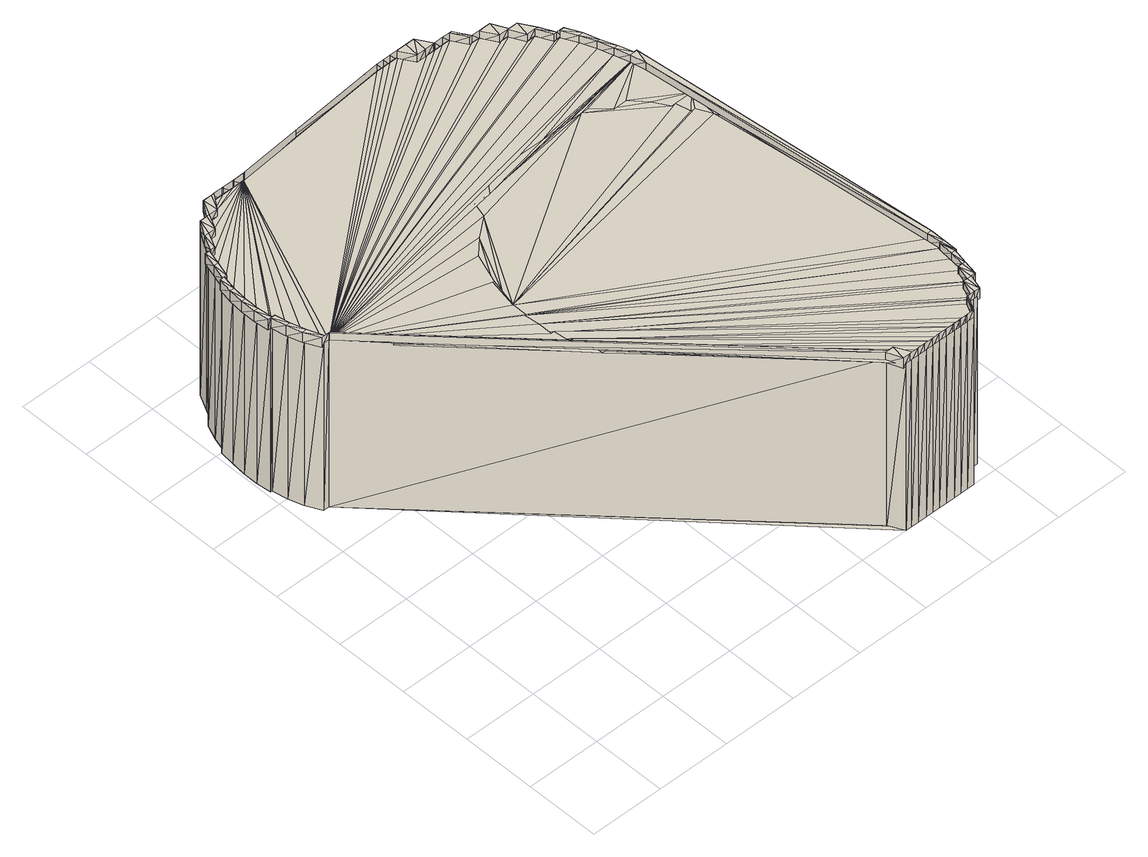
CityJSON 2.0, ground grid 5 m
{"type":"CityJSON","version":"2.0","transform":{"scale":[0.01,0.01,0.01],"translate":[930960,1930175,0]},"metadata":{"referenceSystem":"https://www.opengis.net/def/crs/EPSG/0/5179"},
"CityObjects":{
"building1":{"type":"Building","geometry":[{"type":"MultiSurface","lod":"3","boundaries":[[[0,1,2]],[[3,2,1]],[[2,3,4]],[[5,4,3]],[[4,5,6]],[[7,6,5]],[[6,7,8]],[[9,8,7]],[[8,9,10]],[[11,10,9]],[[10,11,12]],[[13,12,11]],[[12,13,14]],[[15,14,13]],[[14,15,16]],[[17,16,15]],[[16,17,18]],[[19,18,17]],[[18,19,20]],[[21,20,19]],[[20,21,22]],[[23,22,21]],[[22,23,24]],[[25,24,23]],[[24,25,26]],[[27,26,25]],[[26,27,28]],[[29,28,27]],[[28,29,30]],[[31,30,29]],[[30,31,32]],[[33,32,31]],[[32,33,34]],[[35,34,33]],[[34,35,36]],[[37,36,35]],[[36,37,38]],[[39,38,37]],[[38,39,40]],[[41,40,39]],[[40,41,42]],[[43,42,41]],[[42,43,44]],[[45,44,43]],[[44,45,46]],[[47,46,45]],[[46,47,48]],[[49,48,47]],[[48,49,50]],[[51,50,49]],[[50,51,52]],[[53,52,51]],[[52,53,54]],[[55,54,53]],[[54,55,56]],[[57,56,55]],[[56,57,58]],[[59,58,57]],[[58,59,60]],[[61,60,59]],[[60,61,62]],[[63,62,61]],[[62,63,64]],[[65,64,63]],[[64,65,66]],[[67,66,65]],[[66,67,68]],[[69,68,67]],[[68,69,70]],[[71,70,69]],[[70,71,72]],[[73,72,71]],[[72,73,74]],[[75,74,73]],[[74,75,76]],[[77,76,75]],[[76,77,78]],[[79,78,77]],[[78,79,80]],[[81,80,79]],[[80,81,82]],[[83,82,81]],[[82,83,84]],[[85,84,83]],[[84,85,86]],[[87,86,85]],[[86,87,88]],[[89,88,87]],[[88,89,90]],[[91,90,89]],[[90,91,92]],[[93,92,91]],[[92,93,94]],[[95,94,93]],[[94,95,96]],[[97,96,95]],[[96,97,98]],[[99,98,97]],[[98,99,100]],[[101,100,99]],[[100,101,102]],[[103,102,101]],[[102,103,104]],[[105,104,103]],[[104,105,106]],[[107,106,105]],[[106,107,108]],[[109,108,107]],[[108,109,110]],[[111,110,109]],[[110,111,112]],[[113,112,111]],[[112,113,114]],[[115,114,113]],[[114,115,116]],[[117,116,115]],[[116,117,118]],[[119,118,117]],[[118,119,120]],[[121,120,119]],[[120,121,122]],[[123,122,121]],[[122,123,124]],[[125,124,123]],[[124,125,126]],[[127,126,125]],[[126,127,128]],[[129,128,127]],[[128,129,0]],[[1,0,129]],[[95,93,97]],[[93,91,97]],[[91,89,97]],[[97,89,99]],[[89,87,99]],[[99,87,101]],[[101,87,103]],[[103,87,105]],[[105,87,107]],[[107,87,109]],[[109,87,111]],[[111,87,113]],[[113,87,115]],[[115,87,117]],[[117,87,119]],[[119,87,121]],[[121,87,123]],[[123,87,125]],[[125,87,127]],[[127,87,129]],[[87,85,129]],[[85,83,129]],[[83,81,129]],[[81,79,129]],[[79,77,129]],[[77,75,129]],[[75,73,129]],[[73,71,129]],[[71,69,129]],[[69,67,129]],[[67,65,129]],[[65,63,129]],[[63,61,129]],[[61,59,129]],[[59,57,129]],[[57,55,129]],[[55,53,129]],[[53,51,129]],[[51,49,129]],[[49,47,129]],[[47,45,129]],[[45,43,129]],[[43,41,129]],[[41,39,129]],[[39,37,129]],[[37,35,129]],[[35,33,129]],[[33,31,129]],[[31,29,129]],[[29,27,129]],[[27,25,129]],[[25,23,129]],[[23,21,129]],[[21,19,129]],[[19,17,129]],[[17,15,129]],[[15,13,129]],[[13,11,129]],[[11,9,129]],[[9,7,129]],[[7,5,129]],[[5,3,129]],[[3,1,129]],[[130,131,132]],[[133,132,131]],[[134,130,135]],[[132,135,130]],[[136,134,137]],[[135,137,134]],[[131,136,133]],[[137,133,136]],[[132,133,138]],[[139,138,133]],[[135,132,140]],[[138,140,132]],[[137,135,141]],[[140,141,135]],[[133,137,139]],[[141,139,137]],[[138,139,142]],[[143,142,139]],[[140,138,144]],[[142,144,138]],[[141,140,145]],[[144,145,140]],[[139,141,143]],[[145,143,141]],[[142,143,146]],[[147,146,143]],[[144,142,148]],[[146,148,142]],[[145,144,149]],[[148,149,144]],[[143,145,147]],[[149,147,145]],[[146,147,150]],[[151,150,147]],[[148,146,152]],[[150,152,146]],[[149,148,153]],[[152,153,148]],[[147,149,151]],[[153,151,149]],[[150,151,154]],[[155,154,151]],[[152,150,156]],[[154,156,150]],[[153,152,157]],[[156,157,152]],[[151,153,155]],[[157,155,153]],[[154,155,158]],[[159,158,155]],[[156,154,160]],[[158,160,154]],[[157,156,161]],[[160,161,156]],[[155,157,159]],[[161,159,157]],[[158,159,162]],[[163,162,159]],[[160,158,164]],[[162,164,158]],[[161,160,165]],[[164,165,160]],[[159,161,163]],[[165,163,161]],[[162,163,166]],[[167,166,163]],[[164,162,168]],[[166,168,162]],[[165,164,169]],[[168,169,164]],[[163,165,167]],[[169,167,165]],[[166,167,170]],[[171,170,167]],[[168,166,172]],[[170,172,166]],[[169,168,173]],[[172,173,168]],[[167,169,171]],[[173,171,169]],[[170,171,174]],[[175,174,171]],[[172,170,176]],[[174,176,170]],[[173,172,177]],[[176,177,172]],[[171,173,175]],[[177,175,173]],[[174,175,178]],[[179,178,175]],[[176,174,180]],[[178,180,174]],[[177,176,181]],[[180,181,176]],[[175,177,179]],[[181,179,177]],[[178,179,182]],[[183,182,179]],[[180,178,184]],[[182,184,178]],[[181,180,185]],[[184,185,180]],[[179,181,183]],[[185,183,181]],[[182,183,186]],[[187,186,183]],[[184,182,188]],[[186,188,182]],[[185,184,189]],[[188,189,184]],[[183,185,187]],[[189,187,185]],[[186,187,190]],[[191,190,187]],[[188,186,192]],[[190,192,186]],[[189,188,193]],[[192,193,188]],[[187,189,191]],[[193,191,189]],[[190,191,194]],[[195,194,191]],[[192,190,196]],[[194,196,190]],[[193,192,197]],[[196,197,192]],[[191,193,195]],[[197,195,193]],[[194,195,198]],[[199,198,195]],[[196,194,200]],[[198,200,194]],[[197,196,201]],[[200,201,196]],[[195,197,199]],[[201,199,197]],[[198,199,202]],[[203,202,199]],[[200,198,204]],[[202,204,198]],[[201,200,205]],[[204,205,200]],[[199,201,203]],[[205,203,201]],[[202,203,206]],[[207,206,203]],[[204,202,208]],[[206,208,202]],[[205,204,209]],[[208,209,204]],[[203,205,207]],[[209,207,205]],[[206,207,210]],[[211,210,207]],[[208,206,212]],[[210,212,206]],[[209,208,213]],[[212,213,208]],[[207,209,211]],[[213,211,209]],[[210,211,214]],[[215,214,211]],[[212,210,216]],[[214,216,210]],[[213,212,217]],[[216,217,212]],[[211,213,215]],[[217,215,213]],[[214,215,218]],[[216,214,219]],[[218,219,214]],[[217,216,219]],[[215,217,218]],[[219,218,217]],[[219,218,220]],[[221,220,218]],[[218,219,221]],[[220,221,219]],[[220,221,222]],[[223,222,221]],[[221,220,223]],[[222,223,220]],[[224,225,223]],[[222,223,226]],[[225,226,223]],[[226,227,222]],[[223,222,224]],[[227,224,222]],[[225,224,228]],[[229,228,224]],[[226,225,230]],[[228,230,225]],[[227,226,231]],[[230,231,226]],[[224,227,229]],[[231,229,227]],[[228,229,232]],[[233,232,229]],[[230,228,234]],[[232,234,228]],[[231,230,235]],[[234,235,230]],[[229,231,233]],[[235,233,231]],[[232,233,236]],[[237,236,233]],[[234,232,238]],[[236,238,232]],[[235,234,239]],[[238,239,234]],[[233,235,237]],[[239,237,235]],[[236,237,240]],[[241,240,237]],[[238,236,242]],[[240,242,236]],[[239,238,243]],[[242,243,238]],[[237,239,241]],[[243,241,239]],[[240,241,244]],[[245,244,241]],[[242,240,246]],[[244,246,240]],[[243,242,247]],[[246,247,242]],[[241,243,245]],[[247,245,243]],[[244,245,248]],[[249,248,245]],[[246,244,250]],[[248,250,244]],[[247,246,251]],[[250,251,246]],[[245,247,249]],[[251,249,247]],[[248,249,252]],[[253,252,249]],[[250,248,254]],[[252,254,248]],[[251,250,255]],[[254,255,250]],[[249,251,253]],[[255,253,251]],[[252,253,256]],[[257,256,253]],[[254,252,258]],[[256,258,252]],[[255,254,259]],[[258,259,254]],[[253,255,257]],[[259,257,255]],[[256,257,260]],[[261,260,257]],[[258,256,262]],[[260,262,256]],[[259,258,263]],[[262,263,258]],[[257,259,261]],[[263,261,259]],[[260,261,264]],[[265,264,261]],[[262,260,266]],[[264,266,260]],[[263,262,267]],[[266,267,262]],[[261,263,265]],[[267,265,263]],[[264,265,268]],[[269,268,265]],[[266,264,270]],[[268,270,264]],[[267,266,271]],[[270,271,266]],[[265,267,269]],[[271,269,267]],[[268,269,272]],[[273,272,269]],[[270,268,274]],[[272,274,268]],[[271,270,275]],[[274,275,270]],[[269,271,273]],[[275,273,271]],[[272,273,276]],[[277,276,273]],[[274,272,278]],[[276,278,272]],[[275,274,279]],[[278,279,274]],[[273,275,277]],[[279,277,275]],[[276,277,280]],[[281,280,277]],[[278,276,282]],[[280,282,276]],[[279,278,283]],[[282,283,278]],[[277,279,281]],[[283,281,279]],[[280,281,284]],[[285,284,281]],[[282,280,286]],[[284,286,280]],[[283,282,287]],[[286,287,282]],[[281,283,285]],[[287,285,283]],[[284,285,288]],[[289,288,285]],[[286,284,290]],[[288,290,284]],[[287,286,291]],[[290,291,286]],[[285,287,289]],[[291,289,287]],[[288,289,292]],[[293,292,289]],[[290,288,294]],[[292,294,288]],[[291,290,295]],[[294,295,290]],[[289,291,293]],[[295,293,291]],[[292,293,296]],[[297,296,293]],[[294,292,298]],[[296,298,292]],[[295,294,299]],[[298,299,294]],[[293,295,297]],[[299,297,295]],[[296,297,300]],[[301,300,297]],[[298,296,302]],[[300,302,296]],[[299,298,303]],[[302,303,298]],[[297,299,301]],[[303,301,299]],[[300,301,304]],[[305,304,301]],[[302,300,306]],[[304,306,300]],[[303,302,307]],[[306,307,302]],[[301,303,305]],[[307,305,303]],[[304,305,308]],[[309,308,305]],[[306,304,310]],[[308,310,304]],[[307,306,311]],[[310,311,306]],[[305,307,309]],[[311,309,307]],[[308,309,312]],[[313,312,309]],[[310,308,314]],[[312,314,308]],[[311,310,315]],[[314,315,310]],[[309,311,313]],[[315,313,311]],[[312,313,316]],[[317,316,313]],[[314,312,318]],[[316,318,312]],[[315,314,319]],[[318,319,314]],[[313,315,317]],[[319,317,315]],[[316,317,320]],[[321,320,317]],[[318,316,322]],[[320,322,316]],[[319,318,323]],[[322,323,318]],[[317,319,321]],[[323,321,319]],[[320,321,324]],[[325,324,321]],[[322,320,326]],[[324,326,320]],[[323,322,327]],[[326,327,322]],[[321,323,325]],[[327,325,323]],[[324,325,328]],[[329,328,325]],[[326,324,330]],[[328,330,324]],[[327,326,331]],[[330,331,326]],[[325,327,329]],[[331,329,327]],[[328,329,332]],[[333,332,329]],[[330,328,334]],[[332,334,328]],[[331,330,335]],[[334,335,330]],[[329,331,333]],[[335,333,331]],[[332,333,336]],[[337,336,333]],[[334,332,338]],[[336,338,332]],[[335,334,339]],[[338,339,334]],[[333,335,337]],[[339,337,335]],[[336,337,340]],[[341,340,337]],[[338,336,342]],[[340,342,336]],[[339,338,343]],[[342,343,338]],[[337,339,341]],[[343,341,339]],[[340,341,344]],[[345,344,341]],[[342,340,346]],[[344,346,340]],[[343,342,347]],[[346,347,342]],[[341,343,345]],[[347,345,343]],[[344,345,348]],[[349,348,345]],[[346,344,350]],[[348,350,344]],[[347,346,351]],[[350,351,346]],[[345,347,349]],[[351,349,347]],[[348,349,352]],[[353,352,349]],[[350,348,354]],[[352,354,348]],[[351,350,355]],[[354,355,350]],[[349,351,353]],[[355,353,351]],[[352,353,356]],[[354,352,357]],[[356,357,352]],[[355,354,357]],[[353,355,356]],[[357,356,355]],[[357,356,358]],[[359,358,356]],[[356,357,359]],[[358,359,357]],[[358,359,360]],[[361,360,359]],[[359,358,361]],[[360,361,358]],[[362,363,361]],[[360,361,364]],[[363,364,361]],[[364,365,360]],[[361,360,362]],[[365,362,360]],[[363,362,366]],[[367,366,362]],[[364,363,368]],[[366,368,363]],[[365,364,369]],[[368,369,364]],[[362,365,367]],[[369,367,365]],[[366,367,370]],[[371,370,367]],[[368,366,372]],[[370,372,366]],[[369,368,373]],[[372,373,368]],[[367,369,371]],[[373,371,369]],[[370,371,374]],[[375,374,371]],[[372,370,376]],[[374,376,370]],[[373,372,377]],[[376,377,372]],[[371,373,375]],[[377,375,373]],[[374,375,378]],[[379,378,375]],[[376,374,380]],[[378,380,374]],[[377,376,381]],[[380,381,376]],[[375,377,379]],[[381,379,377]],[[378,379,130]],[[131,130,379]],[[380,378,134]],[[130,134,378]],[[381,380,136]],[[134,136,380]],[[379,381,131]],[[136,131,381]],[[382,383,384]],[[383,385,384]],[[386,387,388]],[[388,387,389]],[[389,387,390]],[[390,387,391]],[[391,387,392]],[[392,387,393]],[[393,387,394]],[[394,387,395]],[[387,42,395]],[[395,42,396]],[[396,42,397]],[[397,42,398]],[[42,44,398]],[[398,44,399]],[[399,44,400]],[[400,44,401]],[[401,44,402]],[[402,44,403]],[[44,46,403]],[[403,46,404]],[[94,96,92]],[[92,96,90]],[[90,96,88]],[[96,98,88]],[[88,98,86]],[[98,100,86]],[[100,102,86]],[[102,104,86]],[[104,106,86]],[[106,108,86]],[[108,110,86]],[[110,112,86]],[[112,114,86]],[[114,116,86]],[[116,118,86]],[[118,120,86]],[[120,122,86]],[[122,124,86]],[[124,126,86]],[[126,128,86]],[[86,128,84]],[[84,128,82]],[[82,128,80]],[[80,128,78]],[[78,128,76]],[[76,128,74]],[[74,128,72]],[[72,128,70]],[[70,128,68]],[[68,128,66]],[[66,128,64]],[[64,128,62]],[[62,128,60]],[[60,128,58]],[[58,128,56]],[[56,128,54]],[[54,128,52]],[[52,128,50]],[[50,128,48]],[[48,128,46]],[[46,128,404]],[[404,128,405]],[[405,128,406]],[[406,128,407]],[[407,128,408]],[[408,128,409]],[[409,128,410]],[[410,128,411]],[[411,128,412]],[[412,128,413]],[[413,128,385]],[[385,128,384]],[[384,128,414]],[[414,128,415]],[[415,128,416]],[[416,128,417]],[[417,128,418]],[[418,128,419]],[[419,128,420]],[[420,128,421]],[[421,128,422]],[[422,128,423]],[[423,128,424]],[[424,128,425]],[[425,128,426]],[[426,128,427]],[[427,128,428]],[[428,128,429]],[[128,430,429]],[[430,0,429]],[[0,2,429]],[[429,2,428]],[[2,4,428]],[[428,4,427]],[[4,6,427]],[[427,6,426]],[[6,8,426]],[[426,8,425]],[[8,10,425]],[[425,10,424]],[[10,12,424]],[[424,12,423]],[[423,12,422]],[[12,14,422]],[[422,14,421]],[[14,16,421]],[[421,16,420]],[[16,18,420]],[[420,18,419]],[[18,20,419]],[[419,20,418]],[[20,22,418]],[[22,24,418]],[[418,24,417]],[[24,26,417]],[[417,26,416]],[[26,28,416]],[[28,30,416]],[[30,32,416]],[[416,32,415]],[[32,34,415]],[[34,36,415]],[[415,36,414]],[[36,38,414]],[[414,38,384]],[[38,40,384]],[[386,388,40]],[[40,388,384]],[[388,389,384]],[[389,390,384]],[[390,391,384]],[[397,398,396]],[[396,398,395]],[[395,398,394]],[[394,398,393]],[[393,398,392]],[[392,398,391]],[[391,398,384]],[[399,400,398]],[[404,405,403]],[[405,406,403]],[[406,407,403]],[[403,407,402]],[[402,407,401]],[[407,408,401]],[[401,408,400]],[[408,409,400]],[[400,409,398]],[[409,410,398]],[[410,411,398]],[[398,411,384]],[[384,411,382]],[[411,412,382]],[[382,412,383]],[[412,413,383]],[[383,413,385]]]}]}
},
"vertices":[
[2280,100,1300],[2280,100,0],[2330,0,1300],[2330,0,0],[2370,0,1300],[2370,0,0],[2420,0,1300],[2420,0,0],[2480,0,1300],[2480,0,0],[2530,0,1300],[2530,0,0],[2580,0,1300],[2580,0,0],[2630,0,1300],[2630,0,0],[2690,0,1300],[2690,0,0],[2740,0,1300],[2740,0,0],[2790,0,1300],[2790,0,0],[2840,0,1300],[2840,0,0],[2880,100,1300],[2880,100,0],[2930,100,1300],[2930,100,0],[2960,100,1300],[2960,100,0],[2990,200,1300],[2990,200,0],[3030,200,1300],[3030,200,0],[3050,300,1300],[3050,300,0],[3070,400,1300],[3070,400,0],[3080,500,1300],[3080,500,0],[3080,600,1300],[3080,600,0],[2870,2700,1300],[2870,2700,0],[2840,2700,1300],[2840,2700,0],[2810,2800,1300],[2810,2800,0],[2780,2900,1300],[2780,2900,0],[2740,3000,1300],[2740,3000,0],[2690,3100,1300],[2690,3100,0],[2650,3100,1300],[2650,3100,0],[2590,3200,1300],[2590,3200,0],[2540,3200,1300],[2540,3200,0],[2490,3300,1300],[2490,3300,0],[2430,3300,1300],[2430,3300,0],[2360,3400,1300],[2360,3400,0],[2300,3400,1300],[2300,3400,0],[2240,3500,1300],[2240,3500,0],[2180,3500,1300],[2180,3500,0],[2120,3500,1300],[2120,3500,0],[2060,3500,1300],[2060,3500,0],[1990,3600,1300],[1990,3600,0],[1940,3600,1300],[1940,3600,0],[1880,3600,1300],[1880,3600,0],[1830,3600,1300],[1830,3600,0],[1780,3600,1300],[1780,3600,0],[680,3500,1300],[680,3500,0],[600,3500,1300],[600,3500,0],[530,3500,1300],[530,3500,0],[450,3500,1300],[450,3500,0],[380,3400,1300],[380,3400,0],[320,3400,1300],[320,3400,0],[260,3400,1300],[260,3400,0],[210,3300,1300],[210,3300,0],[160,3200,1300],[160,3200,0],[130,3200,1300],[130,3200,0],[90,3100,1300],[90,3100,0],[60,3000,1300],[60,3000,0],[40,3000,1300],[40,3000,0],[30,2900,1300],[30,2900,0],[20,2800,1300],[20,2800,0],[20,2700,1300],[20,2700,0],[30,2600,1300],[30,2600,0],[40,2600,1300],[40,2600,0],[60,2500,1300],[60,2500,0],[90,2400,1300],[90,2400,0],[140,2300,1300],[140,2300,0],[180,2300,1300],[180,2300,0],[180,2300,1355],[190,2300,1355],[130,2300,1355],[150,2300,1355],[180,2300,1275],[130,2300,1275],[190,2300,1275],[150,2300,1275],[80,2400,1355],[110,2400,1355],[80,2400,1275],[110,2400,1275],[50,2500,1355],[80,2500,1355],[50,2500,1275],[80,2500,1275],[30,2600,1355],[60,2600,1355],[30,2600,1275],[60,2600,1275],[10,2600,1355],[40,2600,1355],[10,2600,1275],[40,2600,1275],[0,2700,1355],[30,2700,1355],[0,2700,1275],[30,2700,1275],[0,2800,1355],[30,2800,1355],[0,2800,1275],[30,2800,1275],[10,2900,1355],[40,2900,1355],[10,2900,1275],[40,2900,1275],[30,3000,1355],[60,3000,1355],[30,3000,1275],[60,3000,1275],[50,3000,1355],[80,3000,1355],[50,3000,1275],[80,3000,1275],[80,3100,1355],[110,3100,1355],[80,3100,1275],[110,3100,1275],[110,3200,1355],[140,3200,1355],[110,3200,1275],[140,3200,1275],[150,3200,1355],[180,3200,1355],[150,3200,1275],[180,3200,1275],[200,3300,1355],[230,3300,1355],[200,3300,1275],[230,3300,1275],[260,3400,1355],[280,3300,1355],[260,3400,1275],[280,3300,1275],[310,3400,1355],[330,3400,1355],[310,3400,1275],[330,3400,1275],[380,3500,1355],[390,3400,1355],[380,3500,1275],[390,3400,1275],[440,3500,1355],[460,3500,1355],[440,3500,1275],[460,3500,1275],[520,3500,1355],[530,3500,1355],[520,3500,1275],[530,3500,1275],[600,3500,1355],[610,3500,1355],[600,3500,1275],[610,3500,1275],[680,3500,1355],[690,3500,1355],[680,3500,1275],[690,3500,1275],[1780,3600,1355],[1780,3600,1275],[1830,3600,1275],[1830,3600,1355],[1880,3600,1275],[1880,3600,1355],[1930,3600,1355],[1940,3600,1355],[1940,3600,1275],[1930,3600,1275],[2000,3600,1355],[1990,3500,1355],[2000,3600,1275],[1990,3500,1275],[2060,3600,1355],[2050,3500,1355],[2060,3600,1275],[2050,3500,1275],[2120,3500,1355],[2110,3500,1355],[2120,3500,1275],[2110,3500,1275],[2180,3500,1355],[2170,3500,1355],[2180,3500,1275],[2170,3500,1275],[2250,3500,1355],[2230,3500,1355],[2250,3500,1275],[2230,3500,1275],[2310,3400,1355],[2290,3400,1355],[2310,3400,1275],[2290,3400,1275],[2380,3400,1355],[2360,3400,1355],[2380,3400,1275],[2360,3400,1275],[2440,3400,1355],[2420,3300,1355],[2440,3400,1275],[2420,3300,1275],[2490,3300,1355],[2480,3300,1355],[2490,3300,1275],[2480,3300,1275],[2550,3300,1355],[2530,3200,1355],[2550,3300,1275],[2530,3200,1275],[2610,3200,1355],[2590,3200,1355],[2610,3200,1275],[2590,3200,1275],[2660,3100,1355],[2640,3100,1355],[2660,3100,1275],[2640,3100,1275],[2710,3100,1355],[2680,3100,1355],[2710,3100,1275],[2680,3100,1275],[2760,3000,1355],[2730,3000,1355],[2760,3000,1275],[2730,3000,1275],[2790,2900,1355],[2770,2900,1355],[2790,2900,1275],[2770,2900,1275],[2830,2800,1355],[2800,2800,1355],[2830,2800,1275],[2800,2800,1275],[2860,2700,1355],[2830,2700,1355],[2860,2700,1275],[2830,2700,1275],[2880,2700,1355],[2850,2600,1355],[2880,2700,1275],[2850,2600,1275],[3090,600,1355],[3060,600,1355],[3090,600,1275],[3060,600,1275],[3090,500,1355],[3070,500,1355],[3090,500,1275],[3070,500,1275],[3090,400,1355],[3060,500,1355],[3090,400,1275],[3060,500,1275],[3080,400,1355],[3050,400,1355],[3080,400,1275],[3050,400,1275],[3060,300,1355],[3040,300,1355],[3060,300,1275],[3040,300,1275],[3040,200,1355],[3010,300,1355],[3040,200,1275],[3010,300,1275],[3010,200,1355],[2980,200,1355],[3010,200,1275],[2980,200,1275],[2980,100,1355],[2950,200,1355],[2980,100,1275],[2950,200,1275],[2940,100,1355],[2910,100,1355],[2940,100,1275],[2910,100,1275],[2890,100,1355],[2880,100,1355],[2890,100,1275],[2880,100,1275],[2840,0,1355],[2830,0,1355],[2840,0,1275],[2830,0,1275],[2790,0,1355],[2780,0,1355],[2790,0,1275],[2780,0,1275],[2740,0,1355],[2730,0,1355],[2740,0,1275],[2730,0,1275],[2690,0,1355],[2680,0,1355],[2690,0,1275],[2680,0,1275],[2630,0,1355],[2630,0,1275],[2580,0,1275],[2580,0,1355],[2530,0,1275],[2530,0,1355],[2480,0,1355],[2470,0,1355],[2470,0,1275],[2480,0,1275],[2420,0,1355],[2430,0,1355],[2420,0,1275],[2430,0,1275],[2360,0,1355],[2380,0,1355],[2360,0,1275],[2380,0,1275],[2310,0,1355],[2330,100,1355],[2310,0,1275],[2330,100,1275],[2270,100,1355],[2290,100,1355],[2270,100,1275],[2290,100,1275],[1110,1900,1300],[1130,2000,1300],[1090,1800,1300],[1140,2000,1300],[2930,2000,1300],[2910,2300,1300],[2890,2100,1300],[2840,2200,1300],[2810,2200,1300],[2790,2300,1300],[2780,2300,1300],[2760,2300,1300],[2700,2400,1300],[2610,2500,1300],[2520,2500,1300],[2420,2600,1300],[2370,2600,1300],[2290,2600,1300],[2250,2600,1300],[2190,2600,1300],[2180,2600,1300],[2080,2600,1300],[1910,2600,1300],[1740,2600,1300],[1660,2600,1300],[1580,2500,1300],[1560,2500,1300],[1540,2500,1300],[1470,2500,1300],[1440,2400,1300],[1310,2300,1300],[1210,2200,1300],[1090,1700,1300],[1080,1700,1300],[1090,1600,1300],[1090,1500,1300],[1100,1500,1300],[1110,1500,1300],[1120,1400,1300],[1130,1400,1300],[1140,1400,1300],[1140,1300,1300],[1150,1300,1300],[1160,1300,1300],[1180,1300,1300],[1190,1200,1300],[1210,1200,1300],[1220,1200,1300],[1230,1200,1300]
]}
